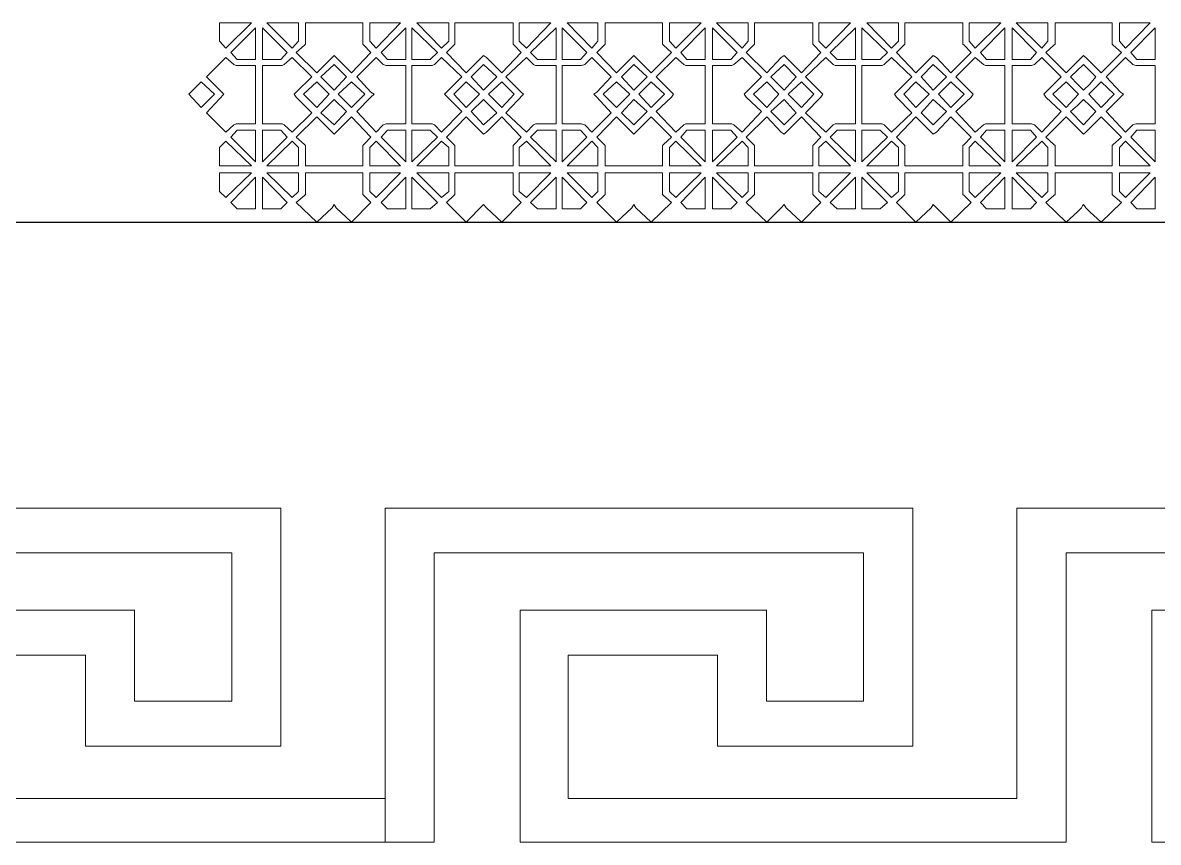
# Model space of a CAD drawing. Extents: x -66030 to 95157, y -13132 to 45879.
# Drawn here: x 39964 to 44302, y 22053 to 25184 of the extents above; entities that cross this region are included whole.
import ezdxf

# ---------------------------------------------------------------- set-up
doc = ezdxf.new("R2010")
doc.units = 0
doc.header["$LTSCALE"] = 100
doc.header["$MEASUREMENT"] = 0
doc.layers.get('0').update_dxf_attribs({"linetype": 'CONTINUOUS'})
doc.layers.add('3', color=11, linetype='CONTINUOUS')

msp = doc.modelspace()

# ---------------------------------------------------------------- linework, layer by layer
at = {"lineweight": 0}
for points in [[(40837.9, 25184.2), (40716.8, 25184.2), (40716.8, 25113.9), (40740.2, 25086.6), (40837.9, 25184.2)], [(40853.5, 25043.6), (40853.5, 25164.7), (40759.7, 25071), (40783.2, 25043.6), (40853.5, 25043.6)], [(40880.8, 25164.7), (40880.8, 25043.6), (40951.1, 25043.6), (40974.6, 25071), (40880.8, 25164.7)], [(41017.5, 25184.2), (40896.5, 25184.2), (40994.1, 25086.6), (41017.5, 25113.9), (41017.5, 25184.2)], [(41294.9, 25071), (41267.5, 25098.3), (41263.6, 25102.2), (41263.6, 25184.2), (41044.9, 25184.2), (41044.9, 25102.2), (41041, 25098.3), (41009.7, 25071), (41087.8, 24992.8), (41146.4, 25051.4), (41154.2, 25059.2), (41162.1, 25051.4), (41220.7, 24992.8), (41294.9, 25071)], [(41408.1, 25184.2), (41291, 25184.2), (41291, 25113.9), (41314.4, 25086.6), (41408.1, 25184.2)], [(41427.7, 25043.6), (41427.7, 25164.7), (41333.9, 25071), (41357.4, 25043.6), (41427.7, 25043.6)], [(41451.1, 25043.6), (41521.4, 25043.6), (41548.8, 25071), (41451.1, 25164.7), (41451.1, 25043.6)], [(41564.4, 25086.6), (41591.7, 25113.9), (41591.7, 25184.2), (41470.6, 25184.2), (41564.4, 25086.6)], [(41615.2, 25184.2), (41615.2, 25102.2), (41611.2, 25098.3), (41583.9, 25071), (41658.1, 24992.8), (41724.5, 25059.2), (41736.2, 25051.4), (41794.8, 24992.8), (41869, 25071), (41841.7, 25098.3), (41837.8, 25102.2), (41837.8, 25184.2), (41615.2, 25184.2)], [(41982.3, 25184.2), (41861.2, 25184.2), (41861.2, 25113.9), (41888.6, 25086.6), (41982.3, 25184.2)], [(42001.8, 25043.6), (42001.8, 25164.7), (41904.2, 25071), (41931.5, 25043.6), (42001.8, 25043.6)], [(42025.3, 25164.7), (42025.3, 25043.6), (42095.6, 25043.6), (42119, 25071), (42025.3, 25164.7)], [(42162, 25184.2), (42044.8, 25184.2), (42138.6, 25086.6), (42162, 25113.9), (42162, 25184.2)], [(42443.2, 25071), (42412, 25098.3), (42408.1, 25102.2), (42408.1, 25184.2), (42189.3, 25184.2), (42189.3, 25102.2), (42185.4, 25098.3), (42158.1, 25071), (42232.3, 24992.8), (42290.9, 25051.4), (42298.7, 25059.2), (42306.5, 25051.4), (42365.1, 24992.8), (42443.2, 25071)], [(42556.5, 25184.2), (42435.4, 25184.2), (42435.4, 25113.9), (42458.8, 25086.6), (42556.5, 25184.2)], [(42572.1, 25043.6), (42572.1, 25164.7), (42478.4, 25071), (42501.8, 25043.6), (42572.1, 25043.6)], [(42599.5, 25043.6), (42669.8, 25043.6), (42693.2, 25071), (42599.5, 25164.7), (42599.5, 25043.6)], [(42712.7, 25086.6), (42736.2, 25113.9), (42736.2, 25184.2), (42615.1, 25184.2), (42712.7, 25086.6)], [(42759.6, 25184.2), (42759.6, 25102.2), (42755.7, 25098.3), (42728.4, 25071), (42806.5, 24992.8), (42861.2, 25051.4), (42872.9, 25059.2), (42880.7, 25051.4), (42939.3, 24992.8), (43013.5, 25071), (42986.1, 25098.3), (42982.2, 25102.2), (42982.2, 25184.2), (42759.6, 25184.2)], [(43126.8, 25184.2), (43005.7, 25184.2), (43005.7, 25113.9), (43033, 25086.6), (43126.8, 25184.2)], [(43146.3, 25043.6), (43146.3, 25164.7), (43048.6, 25071), (43076, 25043.6), (43146.3, 25043.6)], [(43169.7, 25164.7), (43169.7, 25043.6), (43240, 25043.6), (43267.4, 25071), (43169.7, 25164.7)], [(43310.3, 25184.2), (43189.3, 25184.2), (43283, 25086.6), (43310.3, 25113.9), (43310.3, 25184.2)], [(43587.7, 25071), (43560.3, 25098.3), (43556.4, 25102.2), (43556.4, 25184.2), (43333.8, 25184.2), (43333.8, 25102.2), (43329.9, 25098.3), (43302.5, 25071), (43376.7, 24992.8), (43435.3, 25051.4), (43443.1, 25059.2), (43454.9, 25051.4), (43509.5, 24992.8), (43587.7, 25071)], [(43700.9, 25184.2), (43579.9, 25184.2), (43579.9, 25113.9), (43603.3, 25086.6), (43700.9, 25184.2)], [(43716.6, 25043.6), (43716.6, 25164.7), (43622.8, 25071), (43646.3, 25043.6), (43716.6, 25043.6)], [(43743.9, 25043.6), (43814.2, 25043.6), (43837.6, 25071), (43743.9, 25164.7), (43743.9, 25043.6)], [(43857.2, 25086.6), (43880.6, 25113.9), (43880.6, 25184.2), (43759.5, 25184.2), (43857.2, 25086.6)], [(43993.9, 25184.2), (44040.8, 25184.2), (44126.7, 25184.2), (44126.7, 25102.2), (44130.6, 25098.3), (44161.8, 25071), (44083.7, 24992.8), (44040.8, 25035.8), (44040.8, 25035.8), (44025.1, 25051.4), (44021.2, 25055.3), (44017.3, 25059.2), (44017.3, 25059.2), (44013.4, 25055.3), (44009.5, 25051.4), (43993.9, 25035.8), (43993.9, 25035.8), (43950.9, 24992.8), (43872.8, 25071), (43904, 25098.3), (43908, 25102.2), (43908, 25184.2), (43993.9, 25184.2)], [(44177.5, 25086.6), (44154, 25113.9), (44154, 25184.2), (44271.2, 25184.2), (44177.5, 25086.6)], [(44290.7, 25043.6), (44220.4, 25043.6), (44197, 25071), (44290.7, 25164.7), (44290.7, 25043.6)], [(40853.5, 24797.5), (40853.5, 25020.2), (40779.3, 25020.2), (40771.5, 25024.1), (40740.2, 25051.4), (40666, 24977.2), (40724.6, 24918.6), (40732.4, 24910.8), (40666, 24840.5), (40740.2, 24766.3), (40771.5, 24793.6), (40779.3, 24797.5), (40853.5, 24797.5)], [(40880.8, 25020.2), (40880.8, 24797.5), (40955, 24797.5), (40962.9, 24793.6), (40994.1, 24766.3), (41068.3, 24840.5), (41009.7, 24899.1), (41001.9, 24910.8), (41009.7, 24918.6), (41068.3, 24977.2), (40994.1, 25051.4), (40962.9, 25024.1), (40955, 25020.2), (40880.8, 25020.2)], [(41427.7, 25020.2), (41353.5, 25020.2), (41341.7, 25024.1), (41314.4, 25051.4), (41240.2, 24977.2), (41294.9, 24918.6), (41306.6, 24910.8), (41294.9, 24899.1), (41240.2, 24844.4), (41314.4, 24766.3), (41341.7, 24793.6), (41353.5, 24797.5), (41427.7, 24797.5), (41427.7, 25020.2)], [(41564.4, 25051.4), (41537, 25024.1), (41529.2, 25020.2), (41451.1, 25020.2), (41451.1, 24797.5), (41529.2, 24797.5), (41537, 24793.6), (41564.4, 24766.3), (41642.5, 24844.4), (41576.1, 24910.8), (41642.5, 24977.2), (41564.4, 25051.4)], [(42001.8, 24797.5), (42001.8, 25020.2), (41923.7, 25020.2), (41915.9, 25024.1), (41888.6, 25051.4), (41810.5, 24977.2), (41869, 24918.6), (41876.9, 24910.8), (41810.5, 24840.5), (41888.6, 24766.3), (41915.9, 24793.6), (41923.7, 24797.5), (42001.8, 24797.5)], [(42025.3, 25020.2), (42025.3, 24797.5), (42099.5, 24797.5), (42111.2, 24793.6), (42138.6, 24766.3), (42212.8, 24840.5), (42158.1, 24899.1), (42146.4, 24910.8), (42158.1, 24918.6), (42212.8, 24977.2), (42138.6, 25051.4), (42111.2, 25024.1), (42099.5, 25020.2), (42025.3, 25020.2)], [(42572.1, 25020.2), (42497.9, 25020.2), (42490.1, 25024.1), (42458.8, 25051.4), (42384.6, 24977.2), (42443.2, 24918.6), (42451, 24910.8), (42443.2, 24899.1), (42384.6, 24844.4), (42458.8, 24766.3), (42490.1, 24793.6), (42497.9, 24797.5), (42572.1, 24797.5), (42572.1, 25020.2)], [(42712.7, 25051.4), (42681.5, 25024.1), (42673.7, 25020.2), (42599.5, 25020.2), (42599.5, 24797.5), (42673.7, 24797.5), (42681.5, 24793.6), (42712.7, 24766.3), (42786.9, 24844.4), (42728.4, 24899.1), (42720.5, 24910.8), (42728.4, 24918.6), (42786.9, 24977.2), (42712.7, 25051.4)], [(43146.3, 24797.5), (43146.3, 25020.2), (43068.2, 25020.2), (43060.4, 25024.1), (43033, 25051.4), (42954.9, 24977.2), (43013.5, 24918.6), (43021.3, 24910.8), (43013.5, 24899.1), (42954.9, 24840.5), (43033, 24766.3), (43060.4, 24793.6), (43068.2, 24797.5), (43146.3, 24797.5)], [(43169.7, 25020.2), (43169.7, 24797.5), (43247.8, 24797.5), (43255.7, 24793.6), (43283, 24766.3), (43361.1, 24840.5), (43302.5, 24899.1), (43294.7, 24910.8), (43302.5, 24918.6), (43361.1, 24977.2), (43283, 25051.4), (43255.7, 25024.1), (43247.8, 25020.2), (43169.7, 25020.2)], [(43716.6, 25020.2), (43642.4, 25020.2), (43634.5, 25024.1), (43603.3, 25051.4), (43529.1, 24977.2), (43587.7, 24918.6), (43595.5, 24910.8), (43587.7, 24899.1), (43529.1, 24844.4), (43603.3, 24766.3), (43634.5, 24793.6), (43642.4, 24797.5), (43716.6, 24797.5), (43716.6, 25020.2)], [(43857.2, 25051.4), (43829.8, 25024.1), (43818.1, 25020.2), (43743.9, 25020.2), (43743.9, 24797.5), (43818.1, 24797.5), (43829.8, 24793.6), (43857.2, 24766.3), (43931.4, 24844.4), (43872.8, 24899.1), (43865, 24910.8), (43872.8, 24918.6), (43931.4, 24977.2), (43857.2, 25051.4)], [(44177.5, 25051.4), (44204.8, 25024.1), (44216.5, 25020.2), (44290.7, 25020.2), (44290.7, 24797.5), (44216.5, 24797.5), (44204.8, 24793.6), (44177.5, 24766.3), (44103.3, 24844.4), (44157.9, 24899.1), (44169.7, 24910.8), (44157.9, 24918.6), (44103.3, 24977.2), (44177.5, 25051.4)], [(41154.2, 25024.1), (41103.5, 24977.2), (41154.2, 24926.4), (41201.1, 24977.2), (41154.2, 25024.1)], [(41724.5, 25024.1), (41677.6, 24977.2), (41724.5, 24926.4), (41775.3, 24977.2), (41724.5, 25024.1)], [(42298.7, 25024.1), (42251.8, 24977.2), (42298.7, 24926.4), (42349.5, 24977.2), (42298.7, 25024.1)], [(42872.9, 25024.1), (42822.1, 24977.2), (42872.9, 24926.4), (42919.7, 24977.2), (42872.9, 25024.1)], [(43443.1, 25024.1), (43396.3, 24977.2), (43443.1, 24926.4), (43493.9, 24977.2), (43443.1, 25024.1)], [(44017.3, 25024.1), (44064.2, 24977.2), (44040.8, 24949.9), (44040.8, 24949.9), (44017.3, 24926.4), (43993.9, 24949.9), (43993.9, 24949.9), (43966.5, 24977.2), (44017.3, 25024.1)], [(40646.5, 24860), (40697.3, 24910.8), (40646.5, 24957.7), (40599.6, 24910.8), (40646.5, 24860)], [(41087.8, 24957.7), (41037.1, 24910.8), (41087.8, 24860), (41134.7, 24910.8), (41087.8, 24957.7)], [(41220.7, 24860), (41271.4, 24910.8), (41220.7, 24957.7), (41169.9, 24910.8), (41220.7, 24860)], [(41658.1, 24957.7), (41611.2, 24910.8), (41658.1, 24860), (41708.9, 24910.8), (41658.1, 24957.7)], [(41794.8, 24860), (41841.7, 24910.8), (41794.8, 24957.7), (41744, 24910.8), (41794.8, 24860)], [(42232.3, 24957.7), (42181.5, 24910.8), (42232.3, 24860), (42283.1, 24910.8), (42232.3, 24957.7)], [(42365.1, 24860), (42415.9, 24910.8), (42365.1, 24957.7), (42318.2, 24910.8), (42365.1, 24860)], [(42806.5, 24957.7), (42755.7, 24910.8), (42806.5, 24860), (42853.3, 24910.8), (42806.5, 24957.7)], [(42939.3, 24860), (42986.1, 24910.8), (42939.3, 24957.7), (42888.5, 24910.8), (42939.3, 24860)], [(43376.7, 24957.7), (43329.9, 24910.8), (43376.7, 24860), (43427.5, 24910.8), (43376.7, 24957.7)], [(43509.5, 24860), (43560.3, 24910.8), (43509.5, 24957.7), (43462.7, 24910.8), (43509.5, 24860)], [(43950.9, 24957.7), (43900.1, 24910.8), (43950.9, 24860), (43997.8, 24910.8), (43950.9, 24957.7)], [(44083.7, 24957.7), (44134.5, 24910.8), (44083.7, 24860), (44036.9, 24910.8), (44083.7, 24957.7)], [(41103.5, 24840.5), (41154.2, 24793.6), (41201.1, 24844.4), (41154.2, 24891.3), (41103.5, 24840.5)], [(41677.6, 24844.4), (41724.5, 24793.6), (41775.3, 24840.5), (41724.5, 24891.3), (41677.6, 24844.4)], [(42251.8, 24840.5), (42298.7, 24793.6), (42349.5, 24844.4), (42298.7, 24891.3), (42251.8, 24840.5)], [(42822.1, 24844.4), (42872.9, 24793.6), (42919.7, 24840.5), (42872.9, 24891.3), (42822.1, 24844.4)], [(43396.3, 24840.5), (43443.1, 24793.6), (43493.9, 24844.4), (43443.1, 24891.3), (43396.3, 24840.5)], [(43993.9, 24867.9), (43993.9, 24867.9), (44017.3, 24891.3), (44040.8, 24867.9), (44040.8, 24867.9), (44064.2, 24844.4), (44017.3, 24793.6), (43966.5, 24844.4), (43993.9, 24867.9)], [(41044.9, 24637.4), (41263.6, 24637.4), (41263.6, 24715.5), (41267.5, 24719.4), (41294.9, 24746.8), (41220.7, 24824.9), (41154.2, 24758.5), (41146.4, 24766.3), (41087.8, 24824.9), (41009.7, 24746.8), (41041, 24719.4), (41044.9, 24715.5), (41044.9, 24637.4)], [(41615.2, 24637.4), (41837.8, 24637.4), (41837.8, 24715.5), (41841.7, 24719.4), (41869, 24746.8), (41794.8, 24824.9), (41736.2, 24766.3), (41724.5, 24758.5), (41716.7, 24766.3), (41658.1, 24824.9), (41583.9, 24746.8), (41611.2, 24719.4), (41615.2, 24715.5), (41615.2, 24637.4)], [(42189.3, 24637.4), (42408.1, 24637.4), (42408.1, 24715.5), (42412, 24719.4), (42443.2, 24746.8), (42365.1, 24824.9), (42298.7, 24758.5), (42290.9, 24766.3), (42232.3, 24824.9), (42158.1, 24746.8), (42185.4, 24719.4), (42189.3, 24715.5), (42189.3, 24637.4)], [(42759.6, 24637.4), (42982.2, 24637.4), (42982.2, 24715.5), (42986.1, 24719.4), (43013.5, 24746.8), (42939.3, 24824.9), (42880.7, 24766.3), (42872.9, 24758.5), (42861.2, 24766.3), (42806.5, 24824.9), (42728.4, 24746.8), (42755.7, 24719.4), (42759.6, 24715.5), (42759.6, 24637.4)], [(43333.8, 24637.4), (43556.4, 24637.4), (43556.4, 24715.5), (43560.3, 24719.4), (43587.7, 24746.8), (43509.5, 24824.9), (43454.9, 24766.3), (43443.1, 24758.5), (43435.3, 24766.3), (43376.7, 24824.9), (43302.5, 24746.8), (43329.9, 24719.4), (43333.8, 24715.5), (43333.8, 24637.4)], [(43993.9, 24781.9), (43993.9, 24781.9), (44009.5, 24766.3), (44009.5, 24766.3), (44017.3, 24758.5), (44017.3, 24758.5), (44025.1, 24766.3), (44025.1, 24766.3), (44040.8, 24781.9), (44040.8, 24781.9), (44083.7, 24824.9), (44161.8, 24746.8), (44130.6, 24719.4), (44126.7, 24715.5), (44126.7, 24637.4), (44040.8, 24637.4), (43993.9, 24637.4), (43908, 24637.4), (43908, 24715.5), (43904, 24719.4), (43872.8, 24746.8), (43950.9, 24824.9), (43993.9, 24781.9)], [(40853.5, 24653), (40853.5, 24774.1), (40783.2, 24774.1), (40759.7, 24746.8), (40853.5, 24653)], [(40880.8, 24774.1), (40880.8, 24653), (40974.6, 24746.8), (40951.1, 24774.1), (40880.8, 24774.1)], [(41333.9, 24746.8), (41427.7, 24653), (41427.7, 24774.1), (41357.4, 24774.1), (41333.9, 24746.8)], [(41451.1, 24653), (41548.8, 24746.8), (41521.4, 24774.1), (41451.1, 24774.1), (41451.1, 24653)], [(42001.8, 24653), (42001.8, 24774.1), (41931.5, 24774.1), (41904.2, 24746.8), (42001.8, 24653)], [(42025.3, 24774.1), (42025.3, 24653), (42119, 24746.8), (42095.6, 24774.1), (42025.3, 24774.1)], [(42478.4, 24746.8), (42572.1, 24653), (42572.1, 24774.1), (42501.8, 24774.1), (42478.4, 24746.8)], [(42599.5, 24774.1), (42599.5, 24653), (42693.2, 24746.8), (42669.8, 24774.1), (42599.5, 24774.1)], [(43146.3, 24653), (43146.3, 24774.1), (43076, 24774.1), (43048.6, 24746.8), (43146.3, 24653)], [(43169.7, 24774.1), (43169.7, 24653), (43267.4, 24746.8), (43240, 24774.1), (43169.7, 24774.1)], [(43716.6, 24653), (43716.6, 24774.1), (43646.3, 24774.1), (43622.8, 24746.8), (43716.6, 24653)], [(43743.9, 24653), (43837.6, 24746.8), (43814.2, 24774.1), (43743.9, 24774.1), (43743.9, 24653)], [(44290.7, 24653), (44197, 24746.8), (44220.4, 24774.1), (44290.7, 24774.1), (44290.7, 24653)], [(40716.8, 24637.4), (40837.9, 24637.4), (40740.2, 24731.1), (40716.8, 24707.7), (40716.8, 24637.4)], [(40896.5, 24637.4), (41017.5, 24637.4), (41017.5, 24707.7), (40994.1, 24731.1), (40896.5, 24637.4)], [(41291, 24637.4), (41408.1, 24637.4), (41314.4, 24731.1), (41291, 24707.7), (41291, 24637.4)], [(41470.6, 24637.4), (41591.7, 24637.4), (41591.7, 24707.7), (41564.4, 24731.1), (41470.6, 24637.4)], [(41861.2, 24637.4), (41982.3, 24637.4), (41888.6, 24731.1), (41861.2, 24707.7), (41861.2, 24637.4)], [(42044.8, 24637.4), (42162, 24637.4), (42162, 24707.7), (42138.6, 24731.1), (42044.8, 24637.4)], [(42435.4, 24637.4), (42556.5, 24637.4), (42458.8, 24731.1), (42435.4, 24707.7), (42435.4, 24637.4)], [(42615.1, 24637.4), (42736.2, 24637.4), (42736.2, 24707.7), (42712.7, 24731.1), (42615.1, 24637.4)], [(43005.7, 24637.4), (43126.8, 24637.4), (43033, 24731.1), (43005.7, 24707.7), (43005.7, 24637.4)], [(43189.3, 24637.4), (43310.3, 24637.4), (43310.3, 24707.7), (43283, 24731.1), (43189.3, 24637.4)], [(43579.9, 24637.4), (43700.9, 24637.4), (43603.3, 24731.1), (43579.9, 24707.7), (43579.9, 24637.4)], [(43759.5, 24637.4), (43880.6, 24637.4), (43880.6, 24707.7), (43857.2, 24731.1), (43759.5, 24637.4)], [(44271.2, 24637.4), (44154, 24637.4), (44154, 24707.7), (44177.5, 24731.1), (44271.2, 24637.4)], [(40837.9, 24610.1), (40716.8, 24610.1), (40716.8, 24539.8), (40740.2, 24516.3), (40837.9, 24610.1)], [(41017.5, 24610.1), (40896.5, 24610.1), (40994.1, 24516.3), (41017.5, 24539.8), (41017.5, 24610.1)], [(41263.6, 24610.1), (41044.9, 24610.1), (41044.9, 24528), (41041, 24524.1), (41009.7, 24496.8), (41087.8, 24422.6), (41146.4, 24477.3), (41154.2, 24489), (41162.1, 24477.3), (41220.7, 24422.6), (41294.9, 24496.8), (41267.5, 24524.1), (41263.6, 24528), (41263.6, 24610.1)], [(41408.1, 24610.1), (41291, 24610.1), (41291, 24539.8), (41314.4, 24516.3), (41408.1, 24610.1)], [(41591.7, 24610.1), (41470.6, 24610.1), (41564.4, 24516.3), (41591.7, 24539.8), (41591.7, 24610.1)], [(41837.8, 24610.1), (41615.2, 24610.1), (41615.2, 24528), (41611.2, 24524.1), (41583.9, 24496.8), (41658.1, 24422.6), (41724.5, 24489), (41736.2, 24477.3), (41794.8, 24422.6), (41869, 24496.8), (41841.7, 24524.1), (41837.8, 24528), (41837.8, 24610.1)], [(41982.3, 24610.1), (41861.2, 24610.1), (41861.2, 24539.8), (41888.6, 24516.3), (41982.3, 24610.1)], [(42162, 24610.1), (42044.8, 24610.1), (42138.6, 24516.3), (42162, 24539.8), (42162, 24610.1)], [(42408.1, 24610.1), (42189.3, 24610.1), (42189.3, 24528), (42185.4, 24524.1), (42158.1, 24496.8), (42232.3, 24422.6), (42290.9, 24477.3), (42298.7, 24489), (42306.5, 24477.3), (42365.1, 24422.6), (42443.2, 24496.8), (42412, 24524.1), (42408.1, 24528), (42408.1, 24610.1)], [(42556.5, 24610.1), (42435.4, 24610.1), (42435.4, 24539.8), (42458.8, 24516.3), (42556.5, 24610.1)], [(42736.2, 24610.1), (42615.1, 24610.1), (42712.7, 24516.3), (42736.2, 24539.8), (42736.2, 24610.1)], [(42982.2, 24610.1), (42759.6, 24610.1), (42759.6, 24528), (42755.7, 24524.1), (42728.4, 24496.8), (42806.5, 24422.6), (42861.2, 24477.3), (42872.9, 24489), (42880.7, 24477.3), (42939.3, 24422.6), (43013.5, 24496.8), (42986.1, 24524.1), (42982.2, 24528), (42982.2, 24610.1)], [(43126.8, 24610.1), (43005.7, 24610.1), (43005.7, 24539.8), (43033, 24516.3), (43126.8, 24610.1)], [(43310.3, 24610.1), (43189.3, 24610.1), (43283, 24516.3), (43310.3, 24539.8), (43310.3, 24610.1)], [(43556.4, 24610.1), (43333.8, 24610.1), (43333.8, 24528), (43329.9, 24524.1), (43302.5, 24496.8), (43376.7, 24422.6), (43435.3, 24477.3), (43443.1, 24489), (43454.9, 24477.3), (43509.5, 24422.6), (43587.7, 24496.8), (43560.3, 24524.1), (43556.4, 24528), (43556.4, 24610.1)], [(43700.9, 24610.1), (43579.9, 24610.1), (43579.9, 24539.8), (43603.3, 24516.3), (43700.9, 24610.1)], [(43880.6, 24610.1), (43759.5, 24610.1), (43857.2, 24516.3), (43880.6, 24539.8), (43880.6, 24610.1)], [(43993.9, 24610.1), (44040.8, 24610.1), (44126.7, 24610.1), (44126.7, 24528), (44130.6, 24524.1), (44161.8, 24496.8), (44083.7, 24422.6), (44040.8, 24461.6), (44040.8, 24461.6), (44025.1, 24477.3), (44021.2, 24485.1), (44017.3, 24489), (44017.3, 24489), (44013.4, 24485.1), (44009.5, 24477.3), (43993.9, 24461.6), (43993.9, 24461.6), (43950.9, 24422.6), (43872.8, 24496.8), (43904, 24524.1), (43908, 24528), (43908, 24610.1), (43993.9, 24610.1)], [(44154, 24610.1), (44271.2, 24610.1), (44177.5, 24516.3), (44154, 24539.8), (44154, 24610.1)], [(40853.5, 24473.4), (40853.5, 24594.4), (40759.7, 24496.8), (40783.2, 24473.4), (40853.5, 24473.4)], [(40880.8, 24594.4), (40880.8, 24473.4), (40951.1, 24473.4), (40974.6, 24496.8), (40880.8, 24594.4)], [(41427.7, 24594.4), (41333.9, 24496.8), (41357.4, 24473.4), (41427.7, 24473.4), (41427.7, 24594.4)], [(41548.8, 24496.8), (41451.1, 24594.4), (41451.1, 24473.4), (41521.4, 24473.4), (41548.8, 24496.8)], [(42001.8, 24473.4), (42001.8, 24594.4), (41904.2, 24496.8), (41931.5, 24473.4), (42001.8, 24473.4)], [(42025.3, 24594.4), (42025.3, 24473.4), (42095.6, 24473.4), (42119, 24496.8), (42025.3, 24594.4)], [(42572.1, 24594.4), (42478.4, 24496.8), (42501.8, 24473.4), (42572.1, 24473.4), (42572.1, 24594.4)], [(42599.5, 24594.4), (42599.5, 24473.4), (42669.8, 24473.4), (42693.2, 24496.8), (42599.5, 24594.4)], [(43146.3, 24473.4), (43146.3, 24594.4), (43048.6, 24496.8), (43076, 24473.4), (43146.3, 24473.4)], [(43169.7, 24594.4), (43169.7, 24473.4), (43240, 24473.4), (43267.4, 24496.8), (43169.7, 24594.4)], [(43716.6, 24473.4), (43716.6, 24594.4), (43622.8, 24496.8), (43646.3, 24473.4), (43716.6, 24473.4)], [(43837.6, 24496.8), (43743.9, 24594.4), (43743.9, 24473.4), (43814.2, 24473.4), (43837.6, 24496.8)], [(44197, 24496.8), (44290.7, 24594.4), (44290.7, 24473.4), (44220.4, 24473.4), (44197, 24496.8)]]:
    msp.add_lwpolyline(points, close=True, dxfattribs=at)
for points in [[(38934.8, 23329.9), (40329.2, 23329.9), (40337, 23329.9), (40950.3, 23329.9), (40950.3, 22419.8), (40204.2, 22419.8), (40204.2, 22767.5), (39634, 22767.5)], [(38934.8, 23329.9), (40329.2, 23329.9), (40329.2, 23329.9), (40337, 23329.9), (40950.3, 23329.9), (40950.3, 22419.8), (40204.2, 22419.8), (40204.2, 22767.5), (39634, 22767.5)], [(39634, 22220.6), (41348.7, 22220.6), (41348.7, 23329.9), (42743.1, 23329.9), (42750.9, 23329.9), (43364.2, 23329.9), (43364.2, 22419.8), (42618.1, 22419.8), (42618.1, 22767.5), (42047.8, 22767.5), (42047.8, 22220.6), (43762.6, 22220.6), (43762.6, 23329.9), (45157, 23329.9)], [(39634, 22220.6), (41348.7, 22220.6), (41348.7, 23329.9), (42743.1, 23329.9), (42743.1, 23329.9), (42750.9, 23329.9), (43364.2, 23329.9), (43364.2, 22419.8), (42618.1, 22419.8), (42618.1, 22767.5), (42047.8, 22767.5), (42047.8, 22220.6), (43762.6, 22220.6), (43762.6, 23329.9), (45157, 23329.9)], [(39450.4, 22939.3), (40391.7, 22939.3), (40391.7, 22591.7), (40762.8, 22591.7), (40762.8, 23158.1), (40329.2, 23158.1), (39122.3, 23158.1)], [(39450.4, 22939.3), (40391.7, 22939.3), (40391.7, 22591.7), (40762.8, 22591.7), (40762.8, 23158.1), (40329.2, 23158.1), (40329.2, 23158.1), (39122.3, 23158.1)], [(45157, 23158.1), (43950.1, 23158.1), (43950.1, 22052.7), (43762.6, 22052.7), (42047.8, 22052.7), (41864.3, 22052.7), (41864.3, 22939.3), (42805.6, 22939.3), (42805.6, 22591.7), (43176.7, 22591.7), (43176.7, 23158.1), (42743.1, 23158.1), (41536.2, 23158.1), (41536.2, 22052.7), (41348.7, 22052.7), (41348.7, 22220.6), (41348.7, 22052.7), (39634, 22052.7)], [(45157, 23158.1), (43950.1, 23158.1), (43950.1, 22052.7), (43762.6, 22052.7), (42047.8, 22052.7), (42047.8, 22052.7), (41864.3, 22052.7), (41864.3, 22052.7), (41864.3, 22052.7), (41864.3, 22939.3), (42805.6, 22939.3), (42805.6, 22591.7), (43176.7, 22591.7), (43176.7, 23158.1), (42743.1, 23158.1), (42743.1, 23158.1), (41536.2, 23158.1), (41536.2, 22052.7), (41348.7, 22052.7), (41348.7, 22220.6), (41348.7, 22052.7), (39634, 22052.7)], [(44461.7, 22052.7), (44278.2, 22052.7), (44278.2, 22052.7), (44278.2, 22939.3), (45219.5, 22939.3)], [(44461.7, 22052.7), (44278.2, 22052.7), (44278.2, 22052.7), (44278.2, 22052.7), (44278.2, 22939.3), (45219.5, 22939.3)]]:
    msp.add_lwpolyline(points, dxfattribs=at)
at = {"layer": '3'}
msp.add_line((-66009.4, 24422.6), (95156.9, 24422.6), dxfattribs=at)

doc.saveas('drawing.dxf')
